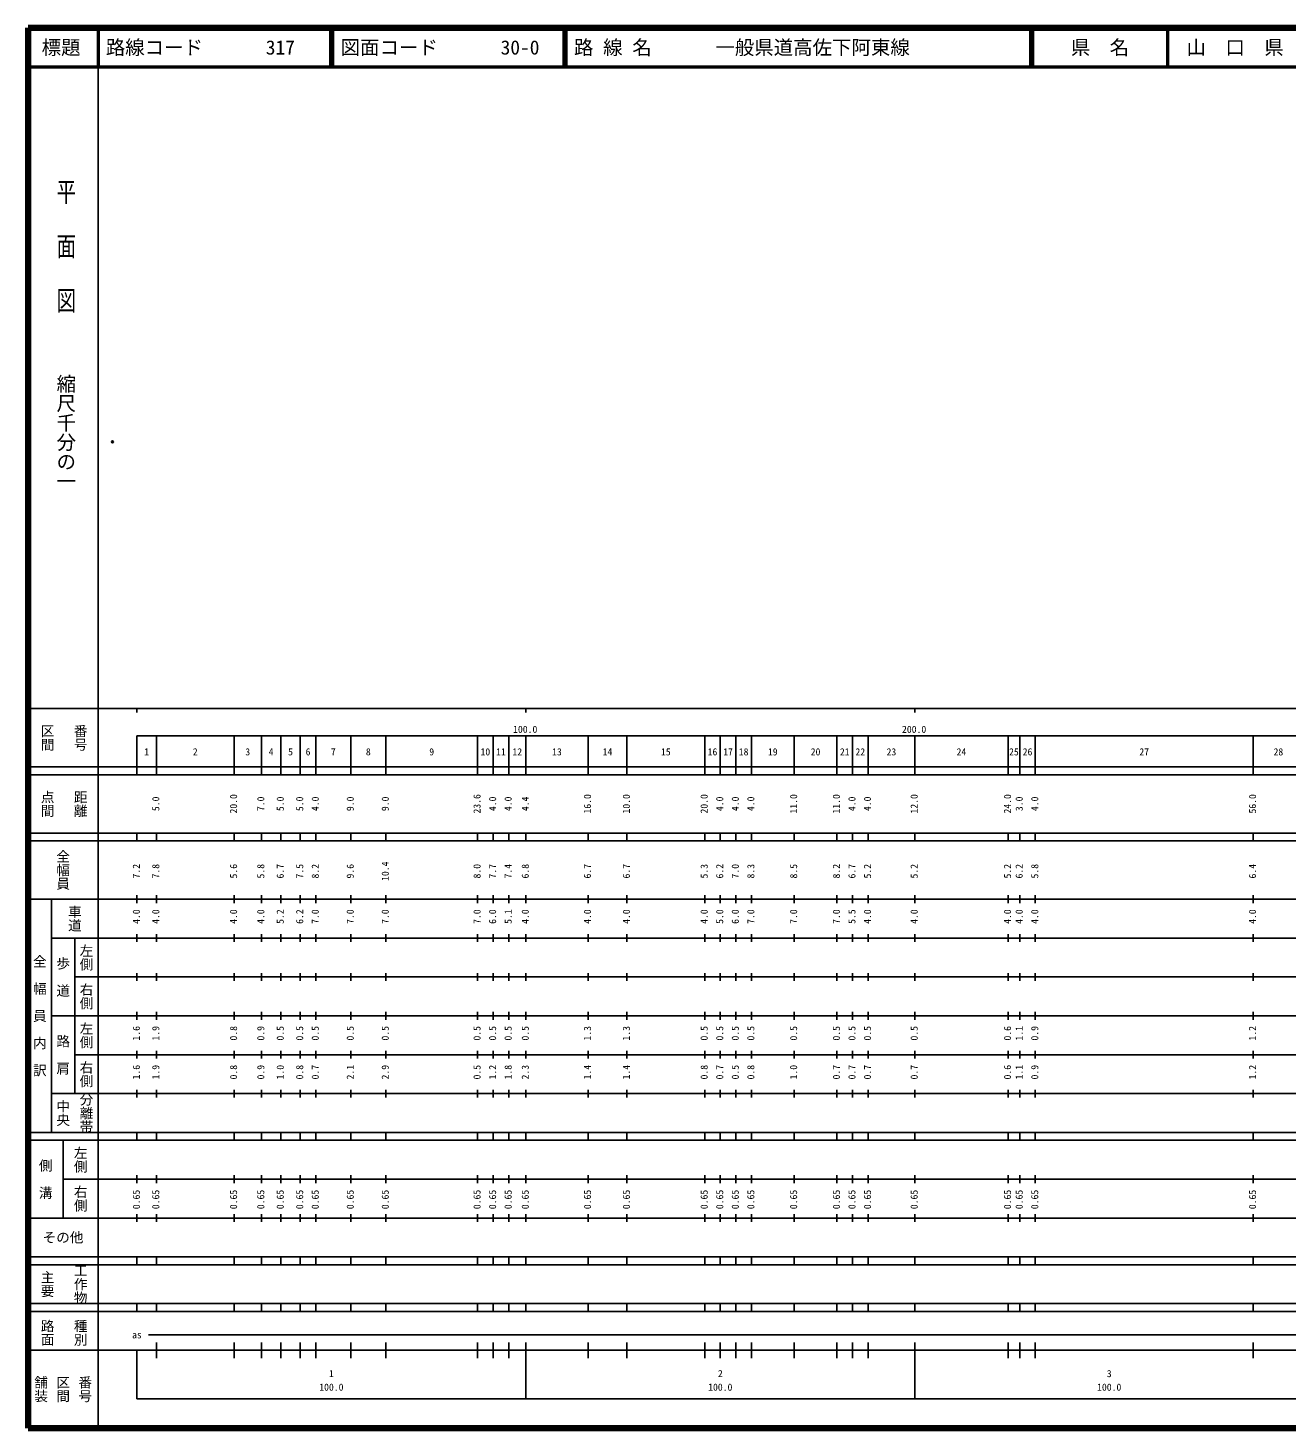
# Model space of a CAD drawing. Units: millimetres on the paper. Extents: x 40 to 680, y 20 to 380.
# Drawn here: x 40 to 363.7, y 20 to 380 of the extents above; entities that cross this region are included whole.
import ezdxf
from ezdxf.enums import TextEntityAlignment as Align

# ---------------------------------------------------------------- set-up
doc = ezdxf.new("R2010")
doc.units = ezdxf.units.MM
doc.header["$PDMODE"] = 32
doc.header["$PDSIZE"] = 0.5
doc.layers.add('M-OTRS', color=6, linetype='Continuous')
doc.layers.add('M-TTL-TXT', color=7, linetype='Continuous')
for name, color, linetype, lineweight in [('M-TTL', 2, 'Continuous', 140), ('M-TTL-BAND', 7, 'Continuous', 25), ('M-TTL-LINE', 7, 'Continuous', 50)]:
    doc.layers.add(name, color=color, linetype=linetype, lineweight=lineweight)
doc.styles.add('@ＭＳ ゴシック', font='')
doc.styles.add('ＭＳ ゴシック', font='')
doc.styles.get('@ＭＳ ゴシック').set_extended_font_data('@MS Gothic')
doc.styles.get('ＭＳ ゴシック').set_extended_font_data('MS Gothic')

msp = doc.modelspace()

# ---------------------------------------------------------------- linework, layer by layer
at = {"layer": 'M-OTRS'}
msp.add_point((61.697, 273.594), dxfattribs=at)
at = {"layer": 'M-TTL'}
for p, q in [((40, 380), (40, 20)), ((680, 380), (40, 380)), ((40, 20), (680, 20))]:
    msp.add_line(p, q, dxfattribs=at)
at = {"layer": 'M-TTL-BAND'}
for p, q in [((58, 370), (58, 20)), ((40, 205), (579, 205)), ((68, 205), (68, 204)), ((168, 205), (168, 204)), ((268, 205), (268, 204)), ((68, 198), (579, 198)), ((68, 198), (68, 188)), ((73, 188), (73, 198)), ((93, 188), (93, 198)), ((100, 188), (100, 198)), ((105, 188), (105, 198)), ((110, 188), (110, 198)), ((114, 188), (114, 198)), ((123, 188), (123, 198)), ((132, 188), (132, 198)), ((155.6, 188), (155.6, 198)), ((159.6, 188), (159.6, 198)), ((163.6, 188), (163.6, 198)), ((168, 188), (168, 198)), ((184, 188), (184, 198)), ((194, 188), (194, 198)), ((214, 188), (214, 198)), ((218, 188), (218, 198)), ((222, 188), (222, 198)), ((226, 188), (226, 198)), ((237, 188), (237, 198)), ((248, 188), (248, 198)), ((252, 188), (252, 198)), ((256, 188), (256, 198)), ((268, 188), (268, 198)), ((292, 188), (292, 198)), ((295, 188), (295, 198)), ((299, 188), (299, 198)), ((355, 188), (355, 198)), ((40, 190), (579, 190)), ((40, 188), (579, 188)), ((40, 173), (579, 173)), ((68, 171), (68, 173)), ((73, 171), (73, 173)), ((93, 171), (93, 173)), ((100, 171), (100, 173)), ((105, 171), (105, 173)), ((110, 171), (110, 173)), ((114, 171), (114, 173)), ((123, 171), (123, 173)), ((132, 171), (132, 173)), ((155.6, 171), (155.6, 173)), ((159.6, 171), (159.6, 173)), ((163.6, 171), (163.6, 173)), ((168, 171), (168, 173)), ((184, 171), (184, 173)), ((194, 171), (194, 173)), ((214, 171), (214, 173)), ((218, 171), (218, 173)), ((222, 171), (222, 173)), ((226, 171), (226, 173)), ((237, 171), (237, 173)), ((248, 171), (248, 173)), ((252, 171), (252, 173)), ((256, 171), (256, 173)), ((268, 171), (268, 173)), ((292, 171), (292, 173)), ((295, 171), (295, 173)), ((299, 171), (299, 173)), ((355, 171), (355, 173)), ((40, 171), (579, 171)), ((40, 156), (579, 156)), ((46, 96), (46, 156)), ((68, 155), (68, 157)), ((73, 155), (73, 157)), ((93, 155), (93, 157)), ((100, 155), (100, 157)), ((105, 155), (105, 157)), ((110, 155), (110, 157)), ((114, 155), (114, 157)), ((123, 155), (123, 157)), ((132, 155), (132, 157)), ((155.6, 155), (155.6, 157)), ((159.6, 155), (159.6, 157)), ((163.6, 155), (163.6, 157)), ((168, 155), (168, 157)), ((184, 155), (184, 157)), ((194, 155), (194, 157)), ((214, 155), (214, 157)), ((218, 155), (218, 157)), ((222, 155), (222, 157)), ((226, 155), (226, 157)), ((237, 155), (237, 157)), ((248, 155), (248, 157)), ((252, 155), (252, 157)), ((256, 155), (256, 157)), ((268, 155), (268, 157)), ((292, 155), (292, 157)), ((295, 155), (295, 157)), ((299, 155), (299, 157)), ((355, 155), (355, 157)), ((46, 146), (579, 146)), ((52, 146), (52, 106)), ((68, 145), (68, 147)), ((73, 145), (73, 147)), ((93, 145), (93, 147)), ((100, 145), (100, 147)), ((105, 145), (105, 147)), ((110, 145), (110, 147)), ((114, 145), (114, 147)), ((123, 145), (123, 147)), ((132, 145), (132, 147)), ((155.6, 145), (155.6, 147)), ((159.6, 145), (159.6, 147)), ((163.6, 145), (163.6, 147)), ((168, 145), (168, 147)), ((184, 145), (184, 147)), ((194, 145), (194, 147)), ((214, 145), (214, 147)), ((218, 145), (218, 147)), ((222, 145), (222, 147)), ((226, 145), (226, 147)), ((237, 145), (237, 147)), ((248, 145), (248, 147)), ((252, 145), (252, 147)), ((256, 145), (256, 147)), ((268, 145), (268, 147)), ((292, 145), (292, 147)), ((295, 145), (295, 147)), ((299, 145), (299, 147)), ((355, 145), (355, 147)), ((68, 135), (68, 137)), ((73, 135), (73, 137)), ((93, 135), (93, 137)), ((100, 135), (100, 137)), ((105, 135), (105, 137)), ((110, 135), (110, 137)), ((114, 135), (114, 137)), ((123, 135), (123, 137)), ((132, 135), (132, 137)), ((155.6, 135), (155.6, 137)), ((159.6, 135), (159.6, 137)), ((163.6, 135), (163.6, 137)), ((168, 135), (168, 137)), ((184, 135), (184, 137)), ((194, 135), (194, 137)), ((214, 135), (214, 137)), ((218, 135), (218, 137)), ((222, 135), (222, 137)), ((226, 135), (226, 137)), ((237, 135), (237, 137)), ((248, 135), (248, 137)), ((252, 135), (252, 137)), ((256, 135), (256, 137)), ((268, 135), (268, 137)), ((292, 135), (292, 137)), ((295, 135), (295, 137)), ((299, 135), (299, 137)), ((355, 135), (355, 137)), ((52, 136), (579, 136)), ((46, 126), (579, 126)), ((68, 125), (68, 127)), ((73, 125), (73, 127)), ((93, 125), (93, 127)), ((100, 125), (100, 127)), ((105, 125), (105, 127)), ((110, 125), (110, 127)), ((114, 125), (114, 127)), ((123, 125), (123, 127)), ((132, 125), (132, 127)), ((155.6, 125), (155.6, 127)), ((159.6, 125), (159.6, 127)), ((163.6, 125), (163.6, 127)), ((168, 125), (168, 127)), ((184, 125), (184, 127)), ((194, 125), (194, 127)), ((214, 125), (214, 127)), ((218, 125), (218, 127)), ((222, 125), (222, 127)), ((226, 125), (226, 127)), ((237, 125), (237, 127)), ((248, 125), (248, 127)), ((252, 125), (252, 127)), ((256, 125), (256, 127)), ((268, 125), (268, 127)), ((292, 125), (292, 127)), ((295, 125), (295, 127)), ((299, 125), (299, 127)), ((355, 125), (355, 127)), ((52, 116), (579, 116)), ((68, 115), (68, 117)), ((73, 115), (73, 117)), ((93, 115), (93, 117)), ((100, 115), (100, 117)), ((105, 115), (105, 117)), ((110, 115), (110, 117)), ((114, 115), (114, 117)), ((123, 115), (123, 117)), ((132, 115), (132, 117)), ((155.6, 115), (155.6, 117)), ((159.6, 115), (159.6, 117)), ((163.6, 115), (163.6, 117)), ((168, 115), (168, 117)), ((184, 115), (184, 117)), ((194, 115), (194, 117)), ((214, 115), (214, 117)), ((218, 115), (218, 117)), ((222, 115), (222, 117)), ((226, 115), (226, 117)), ((237, 115), (237, 117)), ((248, 115), (248, 117)), ((252, 115), (252, 117)), ((256, 115), (256, 117)), ((268, 115), (268, 117)), ((292, 115), (292, 117)), ((295, 115), (295, 117)), ((299, 115), (299, 117)), ((355, 115), (355, 117)), ((46, 106), (579, 106)), ((68, 105), (68, 107)), ((73, 105), (73, 107)), ((93, 105), (93, 107)), ((100, 105), (100, 107)), ((105, 105), (105, 107)), ((110, 105), (110, 107)), ((114, 105), (114, 107)), ((123, 105), (123, 107)), ((132, 105), (132, 107)), ((155.6, 105), (155.6, 107)), ((159.6, 105), (159.6, 107)), ((163.6, 105), (163.6, 107)), ((168, 105), (168, 107)), ((184, 105), (184, 107)), ((194, 105), (194, 107)), ((214, 105), (214, 107)), ((218, 105), (218, 107)), ((222, 105), (222, 107)), ((226, 105), (226, 107)), ((237, 105), (237, 107)), ((248, 105), (248, 107)), ((252, 105), (252, 107)), ((256, 105), (256, 107)), ((268, 105), (268, 107)), ((292, 105), (292, 107)), ((295, 105), (295, 107)), ((299, 105), (299, 107)), ((355, 105), (355, 107)), ((40, 96), (579, 96)), ((40, 94), (579, 94)), ((49, 94), (49, 74)), ((68, 94), (68, 96)), ((73, 94), (73, 96)), ((93, 94), (93, 96)), ((100, 94), (100, 96)), ((105, 94), (105, 96)), ((110, 94), (110, 96)), ((114, 94), (114, 96)), ((123, 94), (123, 96)), ((132, 94), (132, 96)), ((155.6, 94), (155.6, 96)), ((159.6, 94), (159.6, 96)), ((163.6, 94), (163.6, 96)), ((168, 94), (168, 96)), ((184, 94), (184, 96)), ((194, 94), (194, 96)), ((214, 94), (214, 96)), ((218, 94), (218, 96)), ((222, 94), (222, 96)), ((226, 94), (226, 96)), ((237, 94), (237, 96)), ((248, 94), (248, 96)), ((252, 94), (252, 96)), ((256, 94), (256, 96)), ((268, 94), (268, 96)), ((292, 94), (292, 96)), ((295, 94), (295, 96)), ((299, 94), (299, 96)), ((355, 94), (355, 96)), ((49, 84), (579, 84)), ((68, 83), (68, 85)), ((73, 83), (73, 85)), ((93, 83), (93, 85)), ((100, 83), (100, 85)), ((105, 83), (105, 85)), ((110, 83), (110, 85)), ((114, 83), (114, 85)), ((123, 83), (123, 85)), ((132, 83), (132, 85)), ((155.6, 83), (155.6, 85)), ((159.6, 83), (159.6, 85)), ((163.6, 83), (163.6, 85)), ((168, 83), (168, 85)), ((184, 83), (184, 85)), ((194, 83), (194, 85)), ((214, 83), (214, 85)), ((218, 83), (218, 85)), ((222, 83), (222, 85)), ((226, 83), (226, 85)), ((237, 83), (237, 85)), ((248, 83), (248, 85)), ((252, 83), (252, 85)), ((256, 83), (256, 85)), ((268, 83), (268, 85)), ((292, 83), (292, 85)), ((295, 83), (295, 85)), ((299, 83), (299, 85)), ((355, 83), (355, 85)), ((40, 74), (579, 74)), ((68, 73), (68, 75)), ((73, 73), (73, 75)), ((93, 73), (93, 75)), ((100, 73), (100, 75)), ((105, 73), (105, 75)), ((110, 73), (110, 75)), ((114, 73), (114, 75)), ((123, 73), (123, 75)), ((132, 73), (132, 75)), ((155.6, 73), (155.6, 75)), ((159.6, 73), (159.6, 75)), ((163.6, 73), (163.6, 75)), ((168, 73), (168, 75)), ((184, 73), (184, 75)), ((194, 73), (194, 75)), ((214, 73), (214, 75)), ((218, 73), (218, 75)), ((222, 73), (222, 75)), ((226, 73), (226, 75)), ((237, 73), (237, 75)), ((248, 73), (248, 75)), ((252, 73), (252, 75)), ((256, 73), (256, 75)), ((268, 73), (268, 75)), ((292, 73), (292, 75)), ((295, 73), (295, 75)), ((299, 73), (299, 75)), ((355, 73), (355, 75)), ((40, 64), (579, 64)), ((40, 62), (579, 62)), ((68, 62), (68, 64)), ((73, 62), (73, 64)), ((93, 62), (93, 64)), ((100, 62), (100, 64)), ((105, 62), (105, 64)), ((110, 62), (110, 64)), ((114, 62), (114, 64)), ((123, 62), (123, 64)), ((132, 62), (132, 64)), ((155.6, 62), (155.6, 64)), ((159.6, 62), (159.6, 64)), ((163.6, 62), (163.6, 64)), ((168, 62), (168, 64)), ((184, 62), (184, 64)), ((194, 62), (194, 64)), ((214, 62), (214, 64)), ((218, 62), (218, 64)), ((222, 62), (222, 64)), ((226, 62), (226, 64)), ((237, 62), (237, 64)), ((248, 62), (248, 64)), ((252, 62), (252, 64)), ((256, 62), (256, 64)), ((268, 62), (268, 64)), ((292, 62), (292, 64)), ((295, 62), (295, 64)), ((299, 62), (299, 64)), ((355, 62), (355, 64)), ((40, 52), (579, 52)), ((68, 50), (68, 52)), ((73, 50), (73, 52)), ((93, 50), (93, 52)), ((100, 50), (100, 52)), ((105, 50), (105, 52)), ((110, 50), (110, 52)), ((114, 50), (114, 52)), ((123, 50), (123, 52)), ((132, 50), (132, 52)), ((155.6, 50), (155.6, 52)), ((159.6, 50), (159.6, 52)), ((163.6, 50), (163.6, 52)), ((168, 50), (168, 52)), ((184, 50), (184, 52)), ((194, 50), (194, 52)), ((214, 50), (214, 52)), ((218, 50), (218, 52)), ((222, 50), (222, 52)), ((226, 50), (226, 52)), ((237, 50), (237, 52)), ((248, 50), (248, 52)), ((252, 50), (252, 52)), ((256, 50), (256, 52)), ((268, 50), (268, 52)), ((292, 50), (292, 52)), ((295, 50), (295, 52)), ((299, 50), (299, 52)), ((355, 50), (355, 52)), ((40, 50), (579, 50)), ((71, 44), (565, 44)), ((40, 40), (579, 40)), ((68, 40), (68, 27.5)), ((73, 38), (73, 42)), ((93, 38), (93, 42)), ((100, 38), (100, 42)), ((105, 38), (105, 42)), ((110, 38), (110, 42)), ((114, 38), (114, 42)), ((123, 38), (123, 42)), ((132, 38), (132, 42)), ((155.6, 38), (155.6, 42)), ((159.6, 38), (159.6, 42)), ((163.6, 38), (163.6, 42)), ((168, 27.5), (168, 42)), ((184, 38), (184, 42)), ((194, 38), (194, 42)), ((214, 38), (214, 42)), ((218, 38), (218, 42)), ((222, 38), (222, 42)), ((226, 38), (226, 42)), ((237, 38), (237, 42)), ((248, 38), (248, 42)), ((252, 38), (252, 42)), ((256, 38), (256, 42)), ((268, 27.5), (268, 42)), ((292, 38), (292, 42)), ((295, 38), (295, 42)), ((299, 38), (299, 42)), ((355, 38), (355, 42)), ((68, 27.5), (579, 27.5))]:
    msp.add_line(p, q, dxfattribs=at)
at = {"layer": 'M-TTL-LINE'}
for p, q in [((58, 380), (58, 370)), ((117.75, 380), (117.75, 370)), ((118.25, 380), (118.25, 370)), ((177.75, 380), (177.75, 370)), ((178.25, 380), (178.25, 370)), ((297.75, 380), (297.75, 370)), ((298.25, 380), (298.25, 370)), ((333, 380), (333, 370)), ((40, 370), (680, 370))]:
    msp.add_line(p, q, dxfattribs=at)

# ---------------------------------------------------------------- texts
at = {"layer": 'M-TTL-BAND', "style": '@ＭＳ ゴシック', "width": 1.4}
msp.add_text('平  面  図', height=3.666, rotation=270, dxfattribs=at).set_placement((49.777, 306.475), align=Align.MIDDLE_RIGHT)
at = {"layer": 'M-TTL-BAND', "style": '@ＭＳ ゴシック'}
msp.add_text('縮尺千分の一', height=3.666, rotation=270, dxfattribs=at).set_placement((49.777, 261.03), align=Align.MIDDLE_RIGHT)
for s, p in [('区間', (45, 197.5)), ('番号', (53.5, 197.5)), ('点間', (45, 180.5)), ('距離', (53.5, 180.5)), ('全幅員', (49, 163.5)), ('車道', (52, 151)), ('左側', (55, 141)), ('全\u3000幅\u3000員\u3000内\u3000訳', (43, 126)), ('歩\u3000道', (49, 136)), ('右側', (55, 131)), ('左側', (55, 121)), ('路\u3000肩', (49, 116)), ('右側', (55, 111)), ('分離帯', (55, 101)), ('中央', (49, 101)), ('左側', (53.5, 89)), ('側\u3000溝', (44.5, 84)), ('右側', (53.5, 79)), ('工作物', (53.5, 57)), ('主要', (45, 57)), ('路面', (45, 44.5)), ('種別', (53.5, 44.5)), ('舗装', (43.333, 30)), ('区間', (49, 30)), ('番号', (54.667, 30))]:
    msp.add_text(s, height=2.566, rotation=270, dxfattribs=at).set_placement(p, align=Align.MIDDLE_CENTER)
at = {"layer": 'M-TTL-BAND', "style": 'ＭＳ ゴシック'}
for s, p in [('100.0', (167.844, 198.195)), ('200.0', (267.844, 198.195)), ('1', (70.5, 192.405)), ('2', (83, 192.405)), ('3', (96.5, 192.405)), ('4', (102.5, 192.405)), ('5', (107.5, 192.405)), ('6', (112, 192.405)), ('7', (118.5, 192.405)), ('8', (127.5, 192.405)), ('9', (143.8, 192.405)), ('10', (157.6, 192.405)), ('11', (161.6, 192.405)), ('12', (165.8, 192.405)), ('13', (176, 192.405)), ('14', (189, 192.405)), ('15', (204, 192.405)), ('16', (216, 192.405)), ('17', (220, 192.405)), ('18', (224, 192.405)), ('19', (231.5, 192.405)), ('20', (242.5, 192.405)), ('21', (250, 192.405)), ('22', (254, 192.405)), ('23', (262, 192.405)), ('24', (280, 192.405)), ('25', (293.5, 192.405)), ('26', (297, 192.405)), ('27', (327, 192.405)), ('28', (361.5, 192.405)), ('as', (68, 42.5)), ('1', (118, 32.523)), ('2', (218, 32.523)), ('3', (318, 32.523)), ('100.0', (118, 29.033)), ('100.0', (218, 29.033)), ('100.0', (318, 29.033))]:
    msp.add_text(s, height=1.833, dxfattribs=at).set_placement(p, align=Align.BOTTOM_CENTER)
for s, p in [('5.0', (74.309, 180.5)), ('20.0', (94.309, 180.5)), ('7.0', (101.309, 180.5)), ('5.0', (106.309, 180.5)), ('5.0', (111.309, 180.5)), ('4.0', (115.309, 180.5)), ('9.0', (124.309, 180.5)), ('9.0', (133.309, 180.5)), ('23.6', (156.909, 180.5)), ('4.0', (160.909, 180.5)), ('4.0', (164.909, 180.5)), ('4.4', (169.309, 180.5)), ('16.0', (185.309, 180.5)), ('10.0', (195.309, 180.5)), ('20.0', (215.309, 180.5)), ('4.0', (219.309, 180.5)), ('4.0', (223.309, 180.5)), ('4.0', (227.309, 180.5)), ('11.0', (238.309, 180.5)), ('11.0', (249.309, 180.5)), ('4.0', (253.309, 180.5)), ('4.0', (257.309, 180.5)), ('12.0', (269.309, 180.5)), ('24.0', (293.309, 180.5)), ('3.0', (296.309, 180.5)), ('4.0', (300.309, 180.5)), ('56.0', (356.309, 180.5)), ('7.2', (69.309, 163.174)), ('7.8', (74.309, 163.174)), ('5.6', (94.309, 163.174)), ('5.8', (101.309, 163.174)), ('6.7', (106.309, 163.174)), ('7.5', (111.309, 163.174)), ('8.2', (115.309, 163.174)), ('9.6', (124.309, 163.174)), ('10.4', (133.309, 163.174)), ('8.0', (156.909, 163.174)), ('7.7', (160.909, 163.174)), ('7.4', (164.909, 163.174)), ('6.8', (169.309, 163.174)), ('6.7', (185.309, 163.174)), ('6.7', (195.309, 163.174)), ('5.3', (215.309, 163.174)), ('6.2', (219.309, 163.174)), ('7.0', (223.309, 163.174)), ('8.3', (227.309, 163.174)), ('8.5', (238.309, 163.174)), ('8.2', (249.309, 163.174)), ('6.7', (253.309, 163.174)), ('5.2', (257.309, 163.174)), ('5.2', (269.309, 163.174)), ('5.2', (293.309, 163.174)), ('6.2', (296.309, 163.174)), ('5.8', (300.309, 163.174)), ('6.4', (356.309, 163.174)), ('4.0', (69.309, 151.5)), ('4.0', (74.309, 151.5)), ('4.0', (94.309, 151.5)), ('4.0', (101.309, 151.5)), ('5.2', (106.309, 151.5)), ('6.2', (111.309, 151.5)), ('7.0', (115.309, 151.5)), ('7.0', (124.309, 151.5)), ('7.0', (133.309, 151.5)), ('7.0', (156.909, 151.5)), ('6.0', (160.909, 151.5)), ('5.1', (164.909, 151.5)), ('4.0', (169.309, 151.5)), ('4.0', (185.309, 151.5)), ('4.0', (195.309, 151.5)), ('4.0', (215.309, 151.5)), ('5.0', (219.309, 151.5)), ('6.0', (223.309, 151.5)), ('7.0', (227.309, 151.5)), ('7.0', (238.309, 151.5)), ('7.0', (249.309, 151.5)), ('5.5', (253.309, 151.5)), ('4.0', (257.309, 151.5)), ('4.0', (269.309, 151.5)), ('4.0', (293.309, 151.5)), ('4.0', (296.309, 151.5)), ('4.0', (300.309, 151.5)), ('4.0', (356.309, 151.5)), ('1.6', (69.309, 121.5)), ('1.9', (74.309, 121.5)), ('0.8', (94.309, 121.5)), ('0.9', (101.309, 121.5)), ('0.5', (106.309, 121.5)), ('0.5', (111.309, 121.5)), ('0.5', (115.309, 121.5)), ('0.5', (124.309, 121.5)), ('0.5', (133.309, 121.5)), ('0.5', (156.909, 121.5)), ('0.5', (160.909, 121.5)), ('0.5', (164.909, 121.5)), ('0.5', (169.309, 121.5)), ('1.3', (185.309, 121.5)), ('1.3', (195.309, 121.5)), ('0.5', (215.309, 121.5)), ('0.5', (219.309, 121.5)), ('0.5', (223.309, 121.5)), ('0.5', (227.309, 121.5)), ('0.5', (238.309, 121.5)), ('0.5', (249.309, 121.5)), ('0.5', (253.309, 121.5)), ('0.5', (257.309, 121.5)), ('0.5', (269.309, 121.5)), ('0.6', (293.309, 121.5)), ('1.1', (296.309, 121.5)), ('0.9', (300.309, 121.5)), ('1.2', (356.309, 121.5)), ('1.6', (69.309, 111.5)), ('1.9', (74.309, 111.5)), ('0.8', (94.309, 111.5)), ('0.9', (101.309, 111.5)), ('1.0', (106.309, 111.5)), ('0.8', (111.309, 111.5)), ('0.7', (115.309, 111.5)), ('2.1', (124.309, 111.5)), ('2.9', (133.309, 111.5)), ('0.5', (156.909, 111.5)), ('1.2', (160.909, 111.5)), ('1.8', (164.909, 111.5)), ('2.3', (169.309, 111.5)), ('1.4', (185.309, 111.5)), ('1.4', (195.309, 111.5)), ('0.8', (215.309, 111.5)), ('0.7', (219.309, 111.5)), ('0.5', (223.309, 111.5)), ('0.8', (227.309, 111.5)), ('1.0', (238.309, 111.5)), ('0.7', (249.309, 111.5)), ('0.7', (253.309, 111.5)), ('0.7', (257.309, 111.5)), ('0.7', (269.309, 111.5)), ('0.6', (293.309, 111.5)), ('1.1', (296.309, 111.5)), ('0.9', (300.309, 111.5)), ('1.2', (356.309, 111.5)), ('0.65', (69.309, 78.764)), ('0.65', (74.309, 78.764)), ('0.65', (94.309, 78.764)), ('0.65', (101.309, 78.764)), ('0.65', (106.309, 78.764)), ('0.65', (111.309, 78.764)), ('0.65', (115.309, 78.764)), ('0.65', (124.309, 78.764)), ('0.65', (133.309, 78.764)), ('0.65', (156.909, 78.764)), ('0.65', (160.909, 78.764)), ('0.65', (164.909, 78.764)), ('0.65', (169.309, 78.764)), ('0.65', (185.309, 78.764)), ('0.65', (195.309, 78.764)), ('0.65', (215.309, 78.764)), ('0.65', (219.309, 78.764)), ('0.65', (223.309, 78.764)), ('0.65', (227.309, 78.764)), ('0.65', (238.309, 78.764)), ('0.65', (249.309, 78.764)), ('0.65', (253.309, 78.764)), ('0.65', (257.309, 78.764)), ('0.65', (269.309, 78.764)), ('0.65', (293.309, 78.764)), ('0.65', (296.309, 78.764)), ('0.65', (300.309, 78.764)), ('0.65', (356.309, 78.764))]:
    msp.add_text(s, height=1.833, rotation=90, dxfattribs=at).set_placement(p, align=Align.BOTTOM_CENTER)
msp.add_text('その他', height=2.566, dxfattribs=at).set_placement((49, 69), align=Align.MIDDLE_CENTER)
at = {"layer": 'M-TTL-TXT', "style": 'ＭＳ ゴシック'}
for s, p in [('標題', (48.5, 375)), ('県\u3000名', (315.625, 375)), ('山\u3000口\u3000県', (350.375, 375))]:
    msp.add_text(s, height=3.666, dxfattribs=at).set_placement(p, align=Align.MIDDLE_CENTER)
for s, p in [('路線コード', (60, 375)), ('317', (101.142, 375)), ('図面コード', (120.38, 375)), ('30-0', (161.521, 375)), ('路 線 名', (180.38, 375)), ('一般県道高佐下阿東線', (216.734, 375))]:
    msp.add_text(s, height=3.666, dxfattribs=at).set_placement(p, align=Align.MIDDLE_LEFT)

doc.saveas('drawing.dxf')
